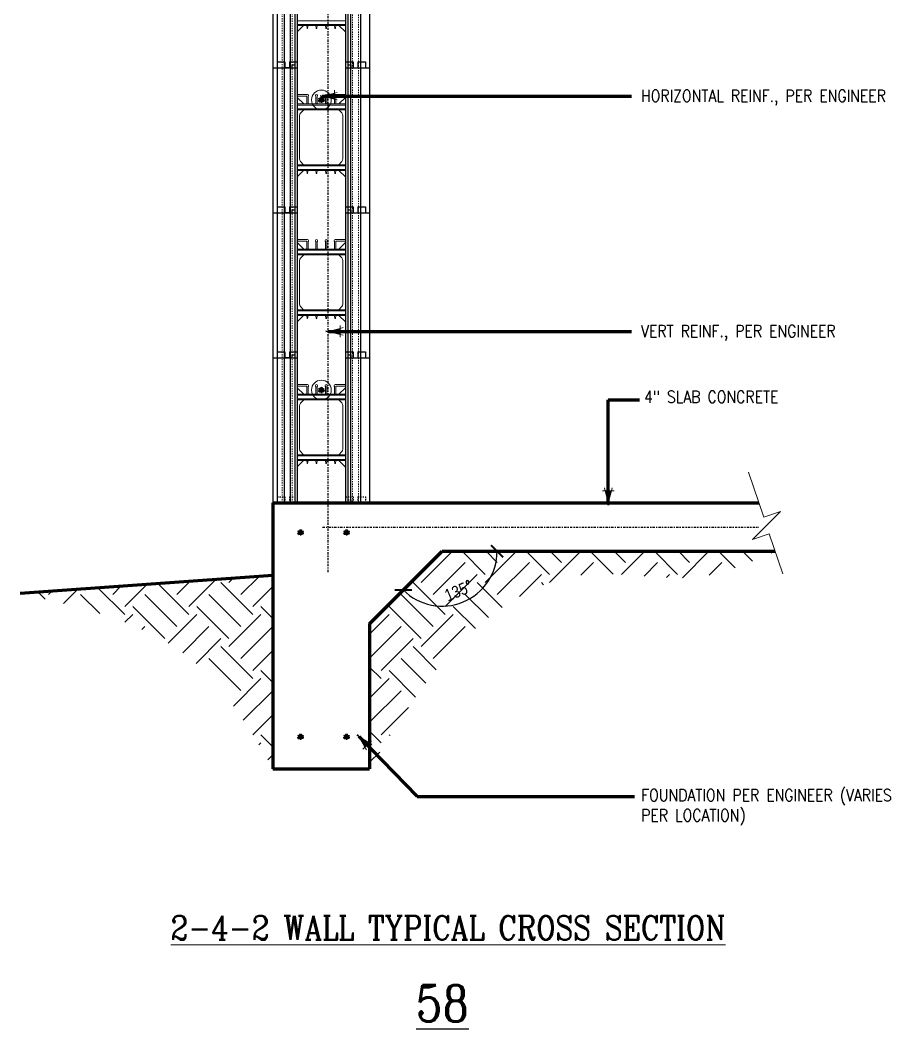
# Model space of a CAD drawing. Header units: inches. Extents: x 12 to 102, y 7 to 174.
# Drawn here: x 29.6 to 102.5, y 6.8 to 90.2 of the extents above; entities that cross this region are included whole.
import ezdxf

# ---------------------------------------------------------------- set-up
doc = ezdxf.new("R2010")
doc.units = ezdxf.units.IN
doc.header["$MEASUREMENT"] = 0
for name, pattern in [('CENTER', [2, 1.25, -0.25, 0.25, -0.25]), ('DASHED2', [0.375, 0.25, -0.125]), ('HIDDEN', [0.375, 0.25, -0.125])]:
    doc.linetypes.add(name, pattern=pattern)
doc.layers.get('Defpoints').update_dxf_attribs({"color": 252})
for name, color, linetype, lineweight in [('A2 Hatch', 8, 'Continuous', 9), ('DETAILS', 7, 'Continuous', 13), ('DIM', 3, 'Continuous', 13), ('GRADE', 5, 'Continuous', 100), ('REBAR', 2, 'CENTER', 30)]:
    doc.layers.add(name, color=color, linetype=linetype, lineweight=lineweight)
doc.styles.add('ARCTEXT', font='arctext.shx', dxfattribs={"width": 0.85})
doc.styles.add('RomanC', font='romanc.shx', dxfattribs={"width": 0.85, "height": 5})
doc.dimstyles.new('ARCTEXT 1-1', dxfattribs={"dimscale": 0, "dimtxt": 1, "dimasz": 1, "dimexe": 0.1875, "dimexo": 1, "dimgap": 0.5, "dimtad": 1, "dimdec": 4, "dimzin": 3, "dimdsep": 46, "dimlunit": 4, "dimtxsty": 'ARCTEXT', "dimblk": 'ARCHTICK', "dimcen": 1, "dimclrd": 256, "dimclre": 256, "dimclrt": 256, "dimadec": 0, "dimazin": 0, "dimtfac": 1, "dimtdec": 4, "dimtofl": 0, "dimtmove": 2, "dimatfit": 3, "dimldrblk": 'arrow', "dimfxl": 0, "dimtolj": 1, "dimtzin": 0, "dimarcsym": 0})
doc.dimstyles.new('ARCTEXT1-4', dxfattribs={"dimtxt": 4, "dimasz": 2, "dimexe": 2, "dimexo": 2, "dimgap": 2, "dimtad": 1, "dimdec": 4, "dimzin": 3, "dimdsep": 46, "dimlunit": 4, "dimtxsty": 'ARCTEXT', "dimblk": 'ARCHTICK', "dimcen": 2, "dimaunit": 1, "dimadec": 0, "dimazin": 0, "dimtfac": 1, "dimtdec": 4, "dimtmove": 2, "dimatfit": 3, "dimldrblk": 'arrow', "dimfxl": 0, "dimtolj": 1, "dimtzin": 0, "dimarcsym": 0})
pattern_1 = [(45, (-8542.4664, 2990.3453), (4e-16, 5.3033009), [3.75, -3.75]), (45, (-8543.461, 2991.3397), (4e-16, 5.3033009), [3.75, -3.75]), (45, (-8544.455, 2992.334), (4e-16, 5.3033009), [3.75, -3.75]), (135, (-8544.455, 2992.997), (-5.3033009, 4e-16), [3.75, -3.75]), (135, (-8543.461, 2993.9914), (-5.3033009, 4e-16), [3.75, -3.75]), (135, (-8542.4664, 2994.9857), (-5.3033009, 4e-16), [3.75, -3.75])]

# ---------------------------------------------------------------- blocks, each defined once
blk = doc.blocks.new('_ArchTick')
at = {"color": 0, "linetype": 'ByBlock', "const_width": 0.15}
blk.add_lwpolyline([(-0.5, -0.5), (0.5, 0.5)], dxfattribs=at)
blk = doc.blocks.new('*D5')
at = {"layer": 'Defpoints', "color": 0}
for p in [(64.542, 46.29), (64.542, 46.29), (92.094, 46.29), (64.542, 41.746), (58.542, 40.29)]:
    blk.add_point(p, dxfattribs=at)
at = {"layer": 'DIM', "lineweight": -2}
blk.add_arc((64.542, 46.29), 4.544, 225, 0, dxfattribs=at)
for p, rotation in [((69.086, 46.29), 90), ((61.328, 43.077), 135)]:
    blk.add_blockref('_ArchTick', p, dxfattribs=dict(at, rotation=rotation))
at = {"layer": 'DIM', "color": 2, "insert": (65.898, 43.016), "char_height": 1, "attachment_point": 5, "rotation": 22.5, "style": 'ARCTEXT'}
blk.add_mtext('\\A1;135{\\Fromanc.shx|c0;°}', dxfattribs=at)
blk = doc.blocks.new('arrow')
at = {"layer": 'DIM'}
blk.add_hatch(color=253, dxfattribs=at).paths.add_polyline_path([(-2, 0.5), (-2, -0.5), (0, 0)])
at = {"layer": 'DIM', "lineweight": 9}
for points in [[(-2, 0.983), (-2, 0.5), (-2.469, 0.617)], [(0.374, 0.094), (0, 0)], [(0.374, -0.094), (0, 0)], [(-2, -0.983), (-2, -0.5), (-2.469, -0.617)]]:
    blk.add_lwpolyline(points, dxfattribs=at)
at = {"layer": 'DIM', "lineweight": 15}
blk.add_lwpolyline([(0, 0), (-2, -0.5), (-2, 0.5), (0, 0)], dxfattribs=at)

msp = doc.modelspace()

# ---------------------------------------------------------------- hatches: boundary and pattern name
at = {"layer": 'A2 Hatch', "ltscale": 0.15}
h = msp.add_hatch(dxfattribs=at)
h.set_pattern_fill('EARTH', color=256, scale=15, angle=45, style=0)
h.set_pattern_definition(pattern_1)
edge = h.paths.add_edge_path()
edge.add_spline(control_points=[(58.54157, 28.29023), (61.01994, 32.36389), (65.17193, 39.18845), (75.69255, 45.80127), (84.96231, 43.07299), (90.18599, 45.4296), (92.09368, 46.29023)], knot_values=[0, 0, 0, 0, 14.25958187, 23.88891315, 34.59569807, 40.75527016, 40.75527016, 40.75527016, 40.75527016], degree=3, periodic=0)
edge.add_line((92.09368, 46.29023), (64.54157, 46.29023))
edge.add_line((64.54157, 46.29023), (58.54157, 40.29023))
edge.add_line((58.54157, 40.29023), (58.54157, 28.29023))
h.paths.add_polyline_path([(64.30966, 43.16965), (66.91215, 44.24764), (67.48617, 42.86182), (64.88368, 41.78383)], flags=24)
h = msp.add_hatch(dxfattribs=at)
h.set_pattern_fill('EARTH', color=256, scale=15, angle=45, style=0)
h.set_pattern_definition(pattern_1)
edge = h.paths.add_edge_path()
edge.add_line((50.54157, 44.29023), (29.63193, 42.80191))
edge.add_spline(control_points=[(29.63193, 42.80191), (34.83837, 41.61952), (43.9147, 39.55828), (48.56066, 31.65848), (50.54157, 28.29023)], knot_values=[0, 0, 0, 0, 15.18061002, 26.46419956, 26.46419956, 26.46419956, 26.46419956], degree=3, periodic=0)
edge.add_line((50.54157, 28.29023), (50.54157, 44.29023))
at = {"layer": 'REBAR', "ltscale": 0.15}
h = msp.add_hatch(color=256, dxfattribs=at)
edge = h.paths.add_edge_path()
edge.add_arc((54.54655, 83.62467), 0.22434, 0, 360)
h = msp.add_hatch(color=256, dxfattribs=at)
edge = h.paths.add_edge_path()
edge.add_arc((54.54655, 59.62467), 0.22434, 0, 360)
h = msp.add_hatch(color=256, dxfattribs=at)
edge = h.paths.add_edge_path()
edge.add_arc((52.82454, 47.83632), 0.22434, 0, 360)
h = msp.add_hatch(color=256, dxfattribs=at)
edge = h.paths.add_edge_path()
edge.add_arc((56.62785, 47.83632), 0.22434, 0, 360)
h = msp.add_hatch(color=256, dxfattribs=at)
edge = h.paths.add_edge_path()
edge.add_arc((52.82454, 30.92919), 0.22434, 0, 360)
h = msp.add_hatch(color=256, dxfattribs=at)
edge = h.paths.add_edge_path()
edge.add_arc((56.62785, 30.92919), 0.22434, 0, 360)

# ---------------------------------------------------------------- linework, layer by layer
at = {"color": 1}
for p, q in [((50.89157, 98.79023), (50.89157, 86.29023)), ((51.46657, 98.79023), (51.46657, 86.29023)), ((51.96657, 98.79023), (51.96657, 86.29023)), ((52.34157, 98.54023), (52.34157, 86.29023)), ((52.54157, 98.79023), (52.54157, 86.29023)), ((56.54157, 98.79023), (56.54157, 86.29023)), ((56.74157, 98.54023), (56.74157, 86.29023)), ((50.54157, 98.29023), (50.54157, 86.29023)), ((56.95657, 98.29023), (56.95657, 86.29023)), ((57.77657, 98.29023), (57.77657, 86.29023)), ((58.54157, 98.29023), (58.54157, 86.29023)), ((50.89157, 86.79023), (51.51657, 86.79023)), ((50.89157, 86.79023), (50.89157, 74.29023)), ((51.46657, 86.79023), (51.46657, 74.29023)), ((51.51657, 86.79023), (51.51657, 86.29023)), ((51.91657, 86.79023), (51.91657, 86.29023)), ((51.91657, 86.79023), (52.54157, 86.79023)), ((51.96657, 86.79023), (51.96657, 74.29023)), ((52.54157, 86.79023), (52.54157, 74.29023)), ((56.54157, 86.79023), (56.54157, 74.29023)), ((56.54157, 86.79023), (57.16657, 86.79023)), ((57.16657, 86.79023), (57.16657, 86.29023)), ((57.56657, 86.79023), (57.56657, 86.29023)), ((57.56657, 86.79023), (58.19157, 86.79023)), ((58.19157, 86.79023), (58.19157, 86.29023)), ((50.54157, 86.29023), (50.54157, 74.29023)), ((50.54157, 86.29023), (52.09157, 86.29023)), ((50.54157, 86.29023), (52.54157, 86.29023)), ((51.96657, 86.29023), (51.46657, 86.29023)), ((52.09157, 86.54023), (52.09157, 86.29023)), ((52.09157, 86.54023), (52.34157, 86.54023)), ((52.34157, 86.54023), (52.34157, 74.29023)), ((52.34157, 86.29023), (52.54157, 86.29023)), ((56.54157, 86.29023), (56.74157, 86.29023)), ((56.54157, 86.29023), (58.54157, 86.29023)), ((56.74157, 86.54023), (56.74157, 74.29023)), ((56.74157, 86.54023), (56.99157, 86.54023)), ((56.95657, 86.29023), (58.54157, 86.29023)), ((56.95657, 86.29023), (56.95657, 74.29023)), ((56.99157, 86.54023), (56.99157, 86.29023)), ((57.77657, 86.29023), (57.77657, 74.29023)), ((58.54157, 86.29023), (58.54157, 74.29023)), ((50.54157, 74.29023), (50.54157, 62.29023)), ((50.54157, 74.29023), (52.09157, 74.29023)), ((50.54157, 74.29023), (52.54157, 74.29023)), ((50.89157, 74.79023), (51.51657, 74.79023)), ((50.89157, 74.79023), (50.89157, 62.29023)), ((51.46657, 74.79023), (51.46657, 62.29023)), ((51.96657, 74.29023), (51.46657, 74.29023)), ((51.51657, 74.79023), (51.51657, 74.29023)), ((51.91657, 74.79023), (51.91657, 74.29023)), ((51.91657, 74.79023), (52.54157, 74.79023)), ((51.96657, 74.79023), (51.96657, 62.29023)), ((52.09157, 74.54023), (52.09157, 74.29023)), ((52.09157, 74.54023), (52.34157, 74.54023)), ((52.34157, 74.54023), (52.34157, 62.29023)), ((52.34157, 74.29023), (52.54157, 74.29023)), ((52.54157, 74.79023), (52.54157, 62.29023)), ((56.54157, 74.79023), (56.54157, 62.29023)), ((56.54157, 74.79023), (57.16657, 74.79023)), ((56.54157, 74.29023), (56.74157, 74.29023)), ((56.54157, 74.29023), (58.54157, 74.29023)), ((56.74157, 74.54023), (56.74157, 62.29023)), ((56.74157, 74.54023), (56.99157, 74.54023)), ((56.95657, 74.29023), (58.54157, 74.29023)), ((56.95657, 74.29023), (56.95657, 62.29023)), ((56.99157, 74.54023), (56.99157, 74.29023)), ((57.16657, 74.79023), (57.16657, 74.29023)), ((57.56657, 74.79023), (57.56657, 74.29023)), ((57.56657, 74.79023), (58.19157, 74.79023)), ((57.77657, 74.29023), (57.77657, 62.29023)), ((58.19157, 74.79023), (58.19157, 74.29023)), ((58.54157, 74.29023), (58.54157, 62.29023)), ((50.89157, 62.79023), (51.51657, 62.79023)), ((50.89157, 62.79023), (50.89157, 50.29023)), ((51.46657, 62.79023), (51.46657, 50.29023)), ((51.51657, 62.79023), (51.51657, 62.29023)), ((51.91657, 62.79023), (51.91657, 62.29023)), ((51.91657, 62.79023), (52.54157, 62.79023)), ((51.96657, 62.79023), (51.96657, 50.29023)), ((52.54157, 62.79023), (52.54157, 50.29023)), ((56.54157, 62.79023), (56.54157, 50.29023)), ((56.54157, 62.79023), (57.16657, 62.79023)), ((57.16657, 62.79023), (57.16657, 62.29023)), ((57.56657, 62.79023), (57.56657, 62.29023)), ((57.56657, 62.79023), (58.19157, 62.79023)), ((58.19157, 62.79023), (58.19157, 62.29023)), ((50.54157, 62.29023), (50.54157, 50.29023)), ((50.54157, 62.29023), (52.09157, 62.29023)), ((50.54157, 62.29023), (52.54157, 62.29023)), ((51.96657, 62.29023), (51.46657, 62.29023)), ((52.09157, 62.54023), (52.09157, 62.29023)), ((52.09157, 62.54023), (52.34157, 62.54023)), ((52.34157, 62.54023), (52.34157, 50.29023)), ((52.34157, 62.29023), (52.54157, 62.29023)), ((56.54157, 62.29023), (56.74157, 62.29023)), ((56.54157, 62.29023), (58.54157, 62.29023)), ((56.74157, 62.54023), (56.74157, 50.29023)), ((56.74157, 62.54023), (56.99157, 62.54023)), ((56.95657, 62.29023), (58.54157, 62.29023)), ((56.95657, 62.29023), (56.95657, 50.29023)), ((56.99157, 62.54023), (56.99157, 62.29023)), ((57.77657, 62.29023), (57.77657, 50.29023)), ((58.54157, 62.29023), (58.54157, 50.29023)), ((50.54157, 50.29023), (52.54157, 50.29023)), ((56.54157, 50.29023), (58.54157, 50.29023))]:
    msp.add_line(p, q, dxfattribs=at)
at = {"color": 1, "linetype": 'HIDDEN', "ltscale": 0.02}
for p, q in [((50.89157, 86.79023), (51.51657, 86.79023)), ((51.51657, 86.79023), (51.51657, 86.29023)), ((51.91657, 86.79023), (51.91657, 86.29023)), ((51.91657, 86.79023), (52.54157, 86.79023)), ((56.54157, 86.79023), (57.16657, 86.79023)), ((57.16657, 86.79023), (57.16657, 86.29023)), ((57.56657, 86.79023), (57.56657, 86.29023)), ((57.56657, 86.79023), (58.19157, 86.79023)), ((58.19157, 86.79023), (58.19157, 86.29023)), ((56.74157, 86.54023), (56.99157, 86.54023)), ((56.99157, 86.54023), (56.99157, 86.29023)), ((50.89157, 74.79023), (51.51657, 74.79023)), ((51.51657, 74.79023), (51.51657, 74.29023)), ((51.91657, 74.79023), (51.91657, 74.29023)), ((51.91657, 74.79023), (52.54157, 74.79023)), ((56.54157, 74.79023), (57.16657, 74.79023)), ((56.74157, 74.54023), (56.99157, 74.54023)), ((56.99157, 74.54023), (56.99157, 74.29023)), ((57.16657, 74.79023), (57.16657, 74.29023)), ((57.56657, 74.79023), (57.56657, 74.29023)), ((57.56657, 74.79023), (58.19157, 74.79023)), ((58.19157, 74.79023), (58.19157, 74.29023)), ((50.89157, 62.79023), (51.51657, 62.79023)), ((51.51657, 62.79023), (51.51657, 62.29023)), ((51.91657, 62.79023), (51.91657, 62.29023)), ((51.91657, 62.79023), (52.54157, 62.79023)), ((56.54157, 62.79023), (57.16657, 62.79023)), ((57.16657, 62.79023), (57.16657, 62.29023)), ((57.56657, 62.79023), (57.56657, 62.29023)), ((57.56657, 62.79023), (58.19157, 62.79023)), ((58.19157, 62.79023), (58.19157, 62.29023)), ((56.74157, 62.54023), (56.99157, 62.54023)), ((56.99157, 62.54023), (56.99157, 62.29023)), ((50.89157, 50.79023), (51.51657, 50.79023)), ((51.51657, 50.79023), (51.51657, 50.29023)), ((51.91657, 50.79023), (51.91657, 50.29023)), ((51.91657, 50.79023), (52.54157, 50.79023)), ((56.54157, 50.79023), (57.16657, 50.79023)), ((56.74157, 50.54023), (56.99157, 50.54023)), ((56.99157, 50.54023), (56.99157, 50.29023)), ((57.16657, 50.79023), (57.16657, 50.29023)), ((57.56657, 50.79023), (57.56657, 50.29023)), ((57.56657, 50.79023), (58.19157, 50.79023)), ((58.19157, 50.79023), (58.19157, 50.29023))]:
    msp.add_line(p, q, dxfattribs=at)
at = {"ltscale": 0.15}
for p, q in [((51.51657, 86.29023), (51.91657, 86.29023)), ((51.51657, 74.29023), (51.91657, 74.29023)), ((51.51657, 62.29023), (51.91657, 62.29023))]:
    msp.add_line(p, q, dxfattribs=at)
at = {"layer": 'A2 Hatch', "linetype": 'DASHED2', "ltscale": 0.15}
for p, q in [((51.30657, 98.79023), (51.30657, 86.29023)), ((52.12657, 98.79023), (52.12657, 86.29023)), ((57.11657, 98.29023), (57.11657, 86.29023)), ((57.61657, 98.29023), (57.61657, 86.29023)), ((51.30657, 86.79023), (51.30657, 74.29023)), ((52.12657, 86.79023), (52.12657, 74.29023)), ((57.11657, 86.29023), (57.11657, 74.29023)), ((57.61657, 86.29023), (57.61657, 74.29023)), ((51.30657, 74.79023), (51.30657, 62.29023)), ((52.12657, 74.79023), (52.12657, 62.29023)), ((57.11657, 74.29023), (57.11657, 62.29023)), ((57.61657, 74.29023), (57.61657, 62.29023)), ((51.30657, 62.79023), (51.30657, 50.29023)), ((52.12657, 62.79023), (52.12657, 50.29023)), ((57.11657, 62.29023), (57.11657, 50.29023)), ((57.61657, 62.29023), (57.61657, 50.29023))]:
    msp.add_line(p, q, dxfattribs=at)
at = {"layer": 'A2 Hatch', "ltscale": 0.15}
for centre in [(54.54655, 83.62467), (54.54655, 59.62467)]:
    msp.add_circle(centre, 0.81577, dxfattribs=at)
at = {"layer": 'DETAILS', "color": 6, "lineweight": 20}
for p, q in [((56.54157, 90.18023), (52.54157, 90.18023)), ((56.54157, 89.88023), (52.54157, 89.88023)), ((56.54157, 89.79023), (52.54157, 89.79023)), ((53.08157, 89.79023), (52.54157, 89.26972)), ((53.37196, 89.55631), (53.34157, 89.79023)), ((53.41119, 89.55631), (53.44157, 89.79023)), ((54.12196, 89.55631), (54.09157, 89.79023)), ((54.16119, 89.55631), (54.19157, 89.79023)), ((54.92196, 89.55631), (54.89157, 89.79023)), ((54.96119, 89.55631), (54.99157, 89.79023)), ((55.67196, 89.55631), (55.64157, 89.79023)), ((55.71119, 89.55631), (55.74157, 89.79023)), ((55.98157, 89.79023), (56.54157, 89.25595)), ((53.40959, 84.06955), (52.54157, 84.06955)), ((53.34157, 83.94455), (52.54157, 83.94455)), ((53.09157, 83.29023), (52.54157, 83.82049)), ((53.34157, 83.34023), (53.34157, 83.94455)), ((53.44157, 83.34023), (53.44157, 83.85812)), ((54.09157, 83.34023), (54.09157, 83.85812)), ((54.19157, 83.34023), (54.19157, 83.85812)), ((54.89157, 83.34023), (54.89157, 83.85812)), ((54.99157, 83.34023), (54.99157, 83.85812)), ((55.64157, 83.34023), (55.64157, 83.85812)), ((55.69157, 84.06955), (56.54157, 84.06955)), ((55.74157, 83.34023), (55.74157, 83.94455)), ((55.74157, 83.94455), (56.54157, 83.94455)), ((55.99157, 83.29023), (56.54157, 83.82049)), ((52.54157, 83.29023), (53.09157, 83.29023)), ((53.29157, 83.29023), (52.54157, 83.29023)), ((52.54157, 83.29023), (56.54157, 83.29023)), ((56.54157, 83.20023), (52.54157, 83.20023)), ((56.54157, 82.90023), (52.54157, 82.90023)), ((56.54157, 82.81023), (52.54157, 82.81023)), ((53.09157, 82.81023), (52.81944, 82.5381)), ((53.29157, 83.29023), (53.49157, 83.29023)), ((54.04157, 83.29023), (53.49157, 83.29023)), ((54.04157, 83.29023), (54.24157, 83.29023)), ((54.84157, 83.29023), (54.24157, 83.29023)), ((54.84157, 83.29023), (55.04157, 83.29023)), ((55.59157, 83.29023), (55.04157, 83.29023)), ((55.59157, 83.29023), (55.79157, 83.29023)), ((55.79157, 83.29023), (55.99157, 83.29023)), ((55.99157, 82.81023), (56.24371, 82.5581)), ((52.73157, 78.7445), (52.73157, 82.32597)), ((56.33157, 78.7445), (56.33157, 82.34597)), ((53.08157, 78.27023), (52.81944, 78.53236)), ((55.98157, 78.27023), (56.24371, 78.53236)), ((56.54157, 78.27023), (52.54157, 78.27023)), ((56.54157, 78.18023), (52.54157, 78.18023)), ((56.54157, 77.88023), (52.54157, 77.88023)), ((56.54157, 77.79023), (52.54157, 77.79023)), ((53.08157, 77.79023), (52.54157, 77.26972)), ((52.73157, 78.27023), (53.08157, 78.27023)), ((53.34157, 78.27023), (53.44157, 78.27023)), ((53.37196, 77.55631), (53.34157, 77.79023)), ((53.41119, 77.55631), (53.44157, 77.79023)), ((54.12196, 77.55631), (54.09157, 77.79023)), ((54.16119, 77.55631), (54.19157, 77.79023)), ((54.92196, 77.55631), (54.89157, 77.79023)), ((54.96119, 77.55631), (54.99157, 77.79023)), ((55.67196, 77.55631), (55.64157, 77.79023)), ((55.71119, 77.55631), (55.74157, 77.79023)), ((55.98157, 77.79023), (56.54157, 77.25595)), ((53.40959, 72.06955), (52.54157, 72.06955)), ((53.34157, 71.94455), (52.54157, 71.94455)), ((53.09157, 71.29023), (52.54157, 71.82049)), ((53.34157, 71.34023), (53.34157, 71.94455)), ((53.44157, 71.34023), (53.44157, 71.85812)), ((54.09157, 71.34023), (54.09157, 71.85812)), ((54.19157, 71.34023), (54.19157, 71.85812)), ((54.89157, 71.34023), (54.89157, 71.85812)), ((54.99157, 71.34023), (54.99157, 71.85812)), ((55.64157, 71.34023), (55.64157, 71.85812)), ((55.69157, 72.06955), (56.54157, 72.06955)), ((55.74157, 71.34023), (55.74157, 71.94455)), ((55.74157, 71.94455), (56.54157, 71.94455)), ((55.99157, 71.29023), (56.54157, 71.82049)), ((52.54157, 71.29023), (53.09157, 71.29023)), ((53.29157, 71.29023), (52.54157, 71.29023)), ((52.54157, 71.29023), (56.54157, 71.29023)), ((56.54157, 71.20023), (52.54157, 71.20023)), ((53.29157, 71.29023), (53.49157, 71.29023)), ((54.04157, 71.29023), (53.49157, 71.29023)), ((54.04157, 71.29023), (54.24157, 71.29023)), ((54.84157, 71.29023), (54.24157, 71.29023)), ((54.84157, 71.29023), (55.04157, 71.29023)), ((55.59157, 71.29023), (55.04157, 71.29023)), ((55.59157, 71.29023), (55.79157, 71.29023)), ((55.79157, 71.29023), (55.99157, 71.29023)), ((56.54157, 70.90023), (52.54157, 70.90023)), ((56.54157, 70.81023), (52.54157, 70.81023)), ((52.73157, 66.7445), (52.73157, 70.32597)), ((53.09157, 70.81023), (52.81944, 70.5381)), ((55.99157, 70.81023), (56.24371, 70.5581)), ((56.33157, 66.7445), (56.33157, 70.34597)), ((56.54157, 66.27023), (52.54157, 66.27023)), ((56.54157, 66.18023), (52.54157, 66.18023)), ((52.73157, 66.27023), (53.08157, 66.27023)), ((53.08157, 66.27023), (52.81944, 66.53236)), ((53.34157, 66.27023), (53.44157, 66.27023)), ((55.98157, 66.27023), (56.24371, 66.53236)), ((56.54157, 65.88023), (52.54157, 65.88023)), ((56.54157, 65.79023), (52.54157, 65.79023)), ((53.08157, 65.79023), (52.54157, 65.26972)), ((53.37196, 65.55631), (53.34157, 65.79023)), ((53.41119, 65.55631), (53.44157, 65.79023)), ((54.12196, 65.55631), (54.09157, 65.79023)), ((54.16119, 65.55631), (54.19157, 65.79023)), ((54.92196, 65.55631), (54.89157, 65.79023)), ((54.96119, 65.55631), (54.99157, 65.79023)), ((55.67196, 65.55631), (55.64157, 65.79023)), ((55.71119, 65.55631), (55.74157, 65.79023)), ((55.98157, 65.79023), (56.54157, 65.25595)), ((53.40959, 60.06955), (52.54157, 60.06955)), ((53.34157, 59.94455), (52.54157, 59.94455)), ((53.09157, 59.29023), (52.54157, 59.82049)), ((52.54157, 59.29023), (53.09157, 59.29023)), ((53.29157, 59.29023), (52.54157, 59.29023)), ((52.54157, 59.29023), (56.54157, 59.29023)), ((53.29157, 59.29023), (53.49157, 59.29023)), ((53.34157, 59.34023), (53.34157, 59.94455)), ((53.44157, 59.34023), (53.44157, 59.85812)), ((54.04157, 59.29023), (53.49157, 59.29023)), ((54.04157, 59.29023), (54.24157, 59.29023)), ((54.09157, 59.34023), (54.09157, 59.85812)), ((54.19157, 59.34023), (54.19157, 59.85812)), ((54.84157, 59.29023), (54.24157, 59.29023)), ((54.84157, 59.29023), (55.04157, 59.29023)), ((54.89157, 59.34023), (54.89157, 59.85812)), ((54.99157, 59.34023), (54.99157, 59.85812)), ((55.59157, 59.29023), (55.04157, 59.29023)), ((55.59157, 59.29023), (55.79157, 59.29023)), ((55.64157, 59.34023), (55.64157, 59.85812)), ((55.69157, 60.06955), (56.54157, 60.06955)), ((55.74157, 59.34023), (55.74157, 59.94455)), ((55.74157, 59.94455), (56.54157, 59.94455)), ((55.79157, 59.29023), (55.99157, 59.29023)), ((55.99157, 59.29023), (56.54157, 59.82049)), ((56.54157, 59.20023), (52.54157, 59.20023)), ((56.54157, 58.90023), (52.54157, 58.90023)), ((56.54157, 58.81023), (52.54157, 58.81023)), ((53.09157, 58.81023), (52.81944, 58.5381)), ((55.99157, 58.81023), (56.24371, 58.5581)), ((52.73157, 54.7445), (52.73157, 58.32597)), ((56.33157, 54.7445), (56.33157, 58.34597)), ((56.54157, 54.27023), (52.54157, 54.27023)), ((52.73157, 54.27023), (53.08157, 54.27023)), ((53.08157, 54.27023), (52.81944, 54.53236)), ((53.34157, 54.27023), (53.44157, 54.27023)), ((55.98157, 54.27023), (56.24371, 54.53236)), ((56.54157, 54.18023), (52.54157, 54.18023)), ((56.54157, 53.88023), (52.54157, 53.88023)), ((56.54157, 53.79023), (52.54157, 53.79023)), ((53.08157, 53.79023), (52.54157, 53.26972)), ((53.37196, 53.55631), (53.34157, 53.79023)), ((53.41119, 53.55631), (53.44157, 53.79023)), ((54.12196, 53.55631), (54.09157, 53.79023)), ((54.16119, 53.55631), (54.19157, 53.79023)), ((54.92196, 53.55631), (54.89157, 53.79023)), ((54.96119, 53.55631), (54.99157, 53.79023)), ((55.67196, 53.55631), (55.64157, 53.79023)), ((55.71119, 53.55631), (55.74157, 53.79023)), ((55.98157, 53.79023), (56.54157, 53.25595))]:
    msp.add_line(p, q, dxfattribs=at)
for centre, radius, start, end in [((53.39157, 89.56023), 0.02, 191.3099325, 348.6900675), ((54.14157, 89.56023), 0.02, 191.3099325, 348.6900675), ((54.94157, 89.56023), 0.02, 191.3099325, 348.6900675), ((55.69157, 89.56023), 0.02, 191.3099325, 348.6900675), ((53.40406, 83.97851), 0.09121, 307.4863304, 93.4765684), ((53.50333, 83.86236), 0.0619, 134.9903235, 183.9263368), ((54.14157, 83.97597), 0.09358, 311.7278668, 228.2721332), ((53.99157, 83.85812), 0.1, 0, 28.6972394), ((54.29157, 83.85812), 0.1, 151.3027606, 180), ((54.94157, 83.97597), 0.09358, 311.7278668, 228.2721332), ((54.79157, 83.85812), 0.1, 0, 28.6972394), ((55.09157, 83.85812), 0.1, 151.3027606, 180), ((55.69157, 83.97597), 0.09358, 90, 228.2720387), ((55.52932, 83.85498), 0.1123, 1.5997261, 27.097515), ((53.29157, 83.34023), 0.05, 270, 0), ((53.49157, 83.34023), 0.05, 180, 270), ((54.04157, 83.34023), 0.05, 270, 0), ((54.24157, 83.34023), 0.05, 180, 270), ((54.84157, 83.34023), 0.05, 270, 0), ((55.04157, 83.34023), 0.05, 180, 270), ((55.59157, 83.34023), 0.05, 270, 0), ((55.79157, 83.34023), 0.05, 180, 270), ((53.03157, 82.32597), 0.3, 135, 180), ((56.03157, 82.34597), 0.3, 0, 45), ((53.03157, 78.7445), 0.3, 180, 225), ((56.03157, 78.7445), 0.3, 315, 0), ((53.39157, 77.56023), 0.02, 191.3099325, 348.6900675), ((54.14157, 77.56023), 0.02, 191.3099325, 348.6900675), ((54.94157, 77.56023), 0.02, 191.3099325, 348.6900675), ((55.69157, 77.56023), 0.02, 191.3099325, 348.6900675), ((53.40406, 71.97851), 0.09121, 307.4863304, 93.4765684), ((53.50333, 71.86236), 0.0619, 134.9903235, 183.9263368), ((54.14157, 71.97597), 0.09358, 311.7278668, 228.2721332), ((53.99157, 71.85812), 0.1, 0, 28.6972394), ((54.29157, 71.85812), 0.1, 151.3027606, 180), ((54.94157, 71.97597), 0.09358, 311.7278668, 228.2721332), ((54.79157, 71.85812), 0.1, 0, 28.6972394), ((55.09157, 71.85812), 0.1, 151.3027606, 180), ((55.69157, 71.97597), 0.09358, 90, 228.2720387), ((55.52932, 71.85498), 0.1123, 1.5997261, 27.097515), ((53.29157, 71.34023), 0.05, 270, 0), ((53.49157, 71.34023), 0.05, 180, 270), ((54.04157, 71.34023), 0.05, 270, 0), ((54.24157, 71.34023), 0.05, 180, 270), ((54.84157, 71.34023), 0.05, 270, 0), ((55.04157, 71.34023), 0.05, 180, 270), ((55.59157, 71.34023), 0.05, 270, 0), ((55.79157, 71.34023), 0.05, 180, 270), ((53.03157, 70.32597), 0.3, 135, 180), ((56.03157, 70.34597), 0.3, 0, 45), ((53.03157, 66.7445), 0.3, 180, 225), ((56.03157, 66.7445), 0.3, 315, 0), ((53.39157, 65.56023), 0.02, 191.3099325, 348.6900675), ((54.14157, 65.56023), 0.02, 191.3099325, 348.6900675), ((54.94157, 65.56023), 0.02, 191.3099325, 348.6900675), ((55.69157, 65.56023), 0.02, 191.3099325, 348.6900675), ((53.29157, 59.34023), 0.05, 270, 0), ((53.40406, 59.97851), 0.09121, 307.4863304, 93.4765684), ((53.50333, 59.86236), 0.0619, 134.9903235, 183.9263368), ((53.49157, 59.34023), 0.05, 180, 270), ((54.04157, 59.34023), 0.05, 270, 0), ((54.14157, 59.97597), 0.09358, 311.7278668, 228.2721332), ((53.99157, 59.85812), 0.1, 0, 28.6972394), ((54.29157, 59.85812), 0.1, 151.3027606, 180), ((54.24157, 59.34023), 0.05, 180, 270), ((54.84157, 59.34023), 0.05, 270, 0), ((54.94157, 59.97597), 0.09358, 311.7278668, 228.2721332), ((54.79157, 59.85812), 0.1, 0, 28.6972394), ((55.09157, 59.85812), 0.1, 151.3027606, 180), ((55.04157, 59.34023), 0.05, 180, 270), ((55.59157, 59.34023), 0.05, 270, 0), ((55.69157, 59.97597), 0.09358, 90, 228.2720387), ((55.52932, 59.85498), 0.1123, 1.5997261, 27.097515), ((55.79157, 59.34023), 0.05, 180, 270), ((53.03157, 58.32597), 0.3, 135, 180), ((56.03157, 58.34597), 0.3, 0, 45), ((53.03157, 54.7445), 0.3, 180, 225), ((56.03157, 54.7445), 0.3, 315, 0), ((53.39157, 53.56023), 0.02, 191.3099325, 348.6900675), ((54.14157, 53.56023), 0.02, 191.3099325, 348.6900675), ((54.94157, 53.56023), 0.02, 191.3099325, 348.6900675), ((55.69157, 53.56023), 0.02, 191.3099325, 348.6900675)]:
    msp.add_arc(centre, radius, start, end, dxfattribs=at)
at = {"layer": 'DIM'}
msp.add_lwpolyline([(92.72614, 44.42534), (91.60241, 47.73878), (90.2224, 47.27076), (92.5205, 49.56885), (91.14048, 49.10083), (89.87467, 52.83323)], dxfattribs=at)
at = {"layer": 'GRADE', "ltscale": 0.15}
for p, q in [((50.54157, 50.29023), (90.7371, 50.29023)), ((50.54157, 50.29023), (50.54157, 28.29023)), ((58.54157, 40.29023), (64.54157, 46.29023)), ((64.54157, 46.29023), (92.09368, 46.29023)), ((50.54157, 44.29023), (29.63193, 42.80191)), ((58.54157, 40.29023), (58.54157, 28.29023)), ((50.54157, 28.29023), (58.54157, 28.29023))]:
    msp.add_line(p, q, dxfattribs=at)
at = {"layer": 'REBAR', "ltscale": 0.15}
for p, q in [((55.10881, 44.56731), (55.10881, 142.00109)), ((54.64408, 48.268), (90.7371, 48.268))]:
    msp.add_line(p, q, dxfattribs=at)
for centre in [(54.54655, 83.62467), (54.54655, 59.62467), (52.82454, 47.83632), (56.62785, 47.83632), (52.82454, 30.92919), (56.62785, 30.92919)]:
    msp.add_circle(centre, 0.22434, dxfattribs=at)

# ---------------------------------------------------------------- texts
at = {"layer": 'Defpoints', "insert": (64.56301, 10.37557), "char_height": 3, "width": 90.08, "attachment_point": 2, "style": 'RomanC'}
msp.add_mtext('{\\L58\\P}\\P            ', dxfattribs=at)
at = {"layer": 'DIM', "color": 3, "char_height": 1, "width": 22.6895455, "attachment_point": 1, "style": 'RomanC'}
for s, insert in [('HORIZONTAL REINF., PER ENGINEER', (80.98805, 84.46493)), ('VERT REINF., PER ENGINEER', (80.98805, 65.0046)), ('4" SLAB CONCRETE', (81.24171, 59.56158)), ('FOUNDATION PER ENGINEER (VARIES PER LOCATION)', (81.00387, 26.60794))]:
    msp.add_mtext(s, dxfattribs=dict(at, insert=insert))
at = {"layer": 'DIM', "insert": (65.03107, 16.12852), "char_height": 2, "width": 90.08, "attachment_point": 2, "style": 'RomanC'}
msp.add_mtext('{\\L2-4-2 WALL TYPICAL CROSS SECTION}', dxfattribs=at)

# ---------------------------------------------------------------- dimensions: what is measured, and where the dimension line sits
at = {"layer": 'DIM', "ltscale": 0.15}
dim = msp.add_angular_dim_2l(base=(64.54157, 41.74594), line1=((58.54157, 40.29023), (64.54157, 46.29023)), line2=((64.54157, 46.29023), (92.09368, 46.29023)), text='135{\\Fromanc.shx|c0;°}', dimstyle='ARCTEXT 1-1', override={"dimscale": 1, "dimclrt": 2}, dxfattribs=at)
dim.commit()
dim.dimension.update_dxf_attribs({"geometry": '*D5', "text_midpoint": (65.89791, 43.01574)})

# ---------------------------------------------------------------- leaders
at = {"layer": 'DIM'}
for points, override in [([(54.62305, 83.9401), (65.05496, 83.94065), (80.21029, 83.94065)], {"dimasz": 0.5, "dimtad": 0, "dimlwd": 65535}), ([(55.10881, 64.47977), (65.05496, 64.48032), (80.21029, 64.48032)], {"dimasz": 0.5, "dimtad": 0, "dimlwd": 65535}), ([(78.28514, 50.29023), (78.28514, 58.82137), (80.86255, 58.82137)], {"dimasz": 0.5, "dimtad": 0, "dimlwd": 65535}), ([(57.63474, 30.96912), (62.48305, 25.99993), (80.44169, 25.99993)], {"dimasz": 0.5, "dimgap": 2, "dimtad": 0, "dimlwd": 65535})]:
    msp.add_leader(points, dimstyle='ARCTEXT1-4', override=override, dxfattribs=at)

doc.saveas('drawing.dxf')
